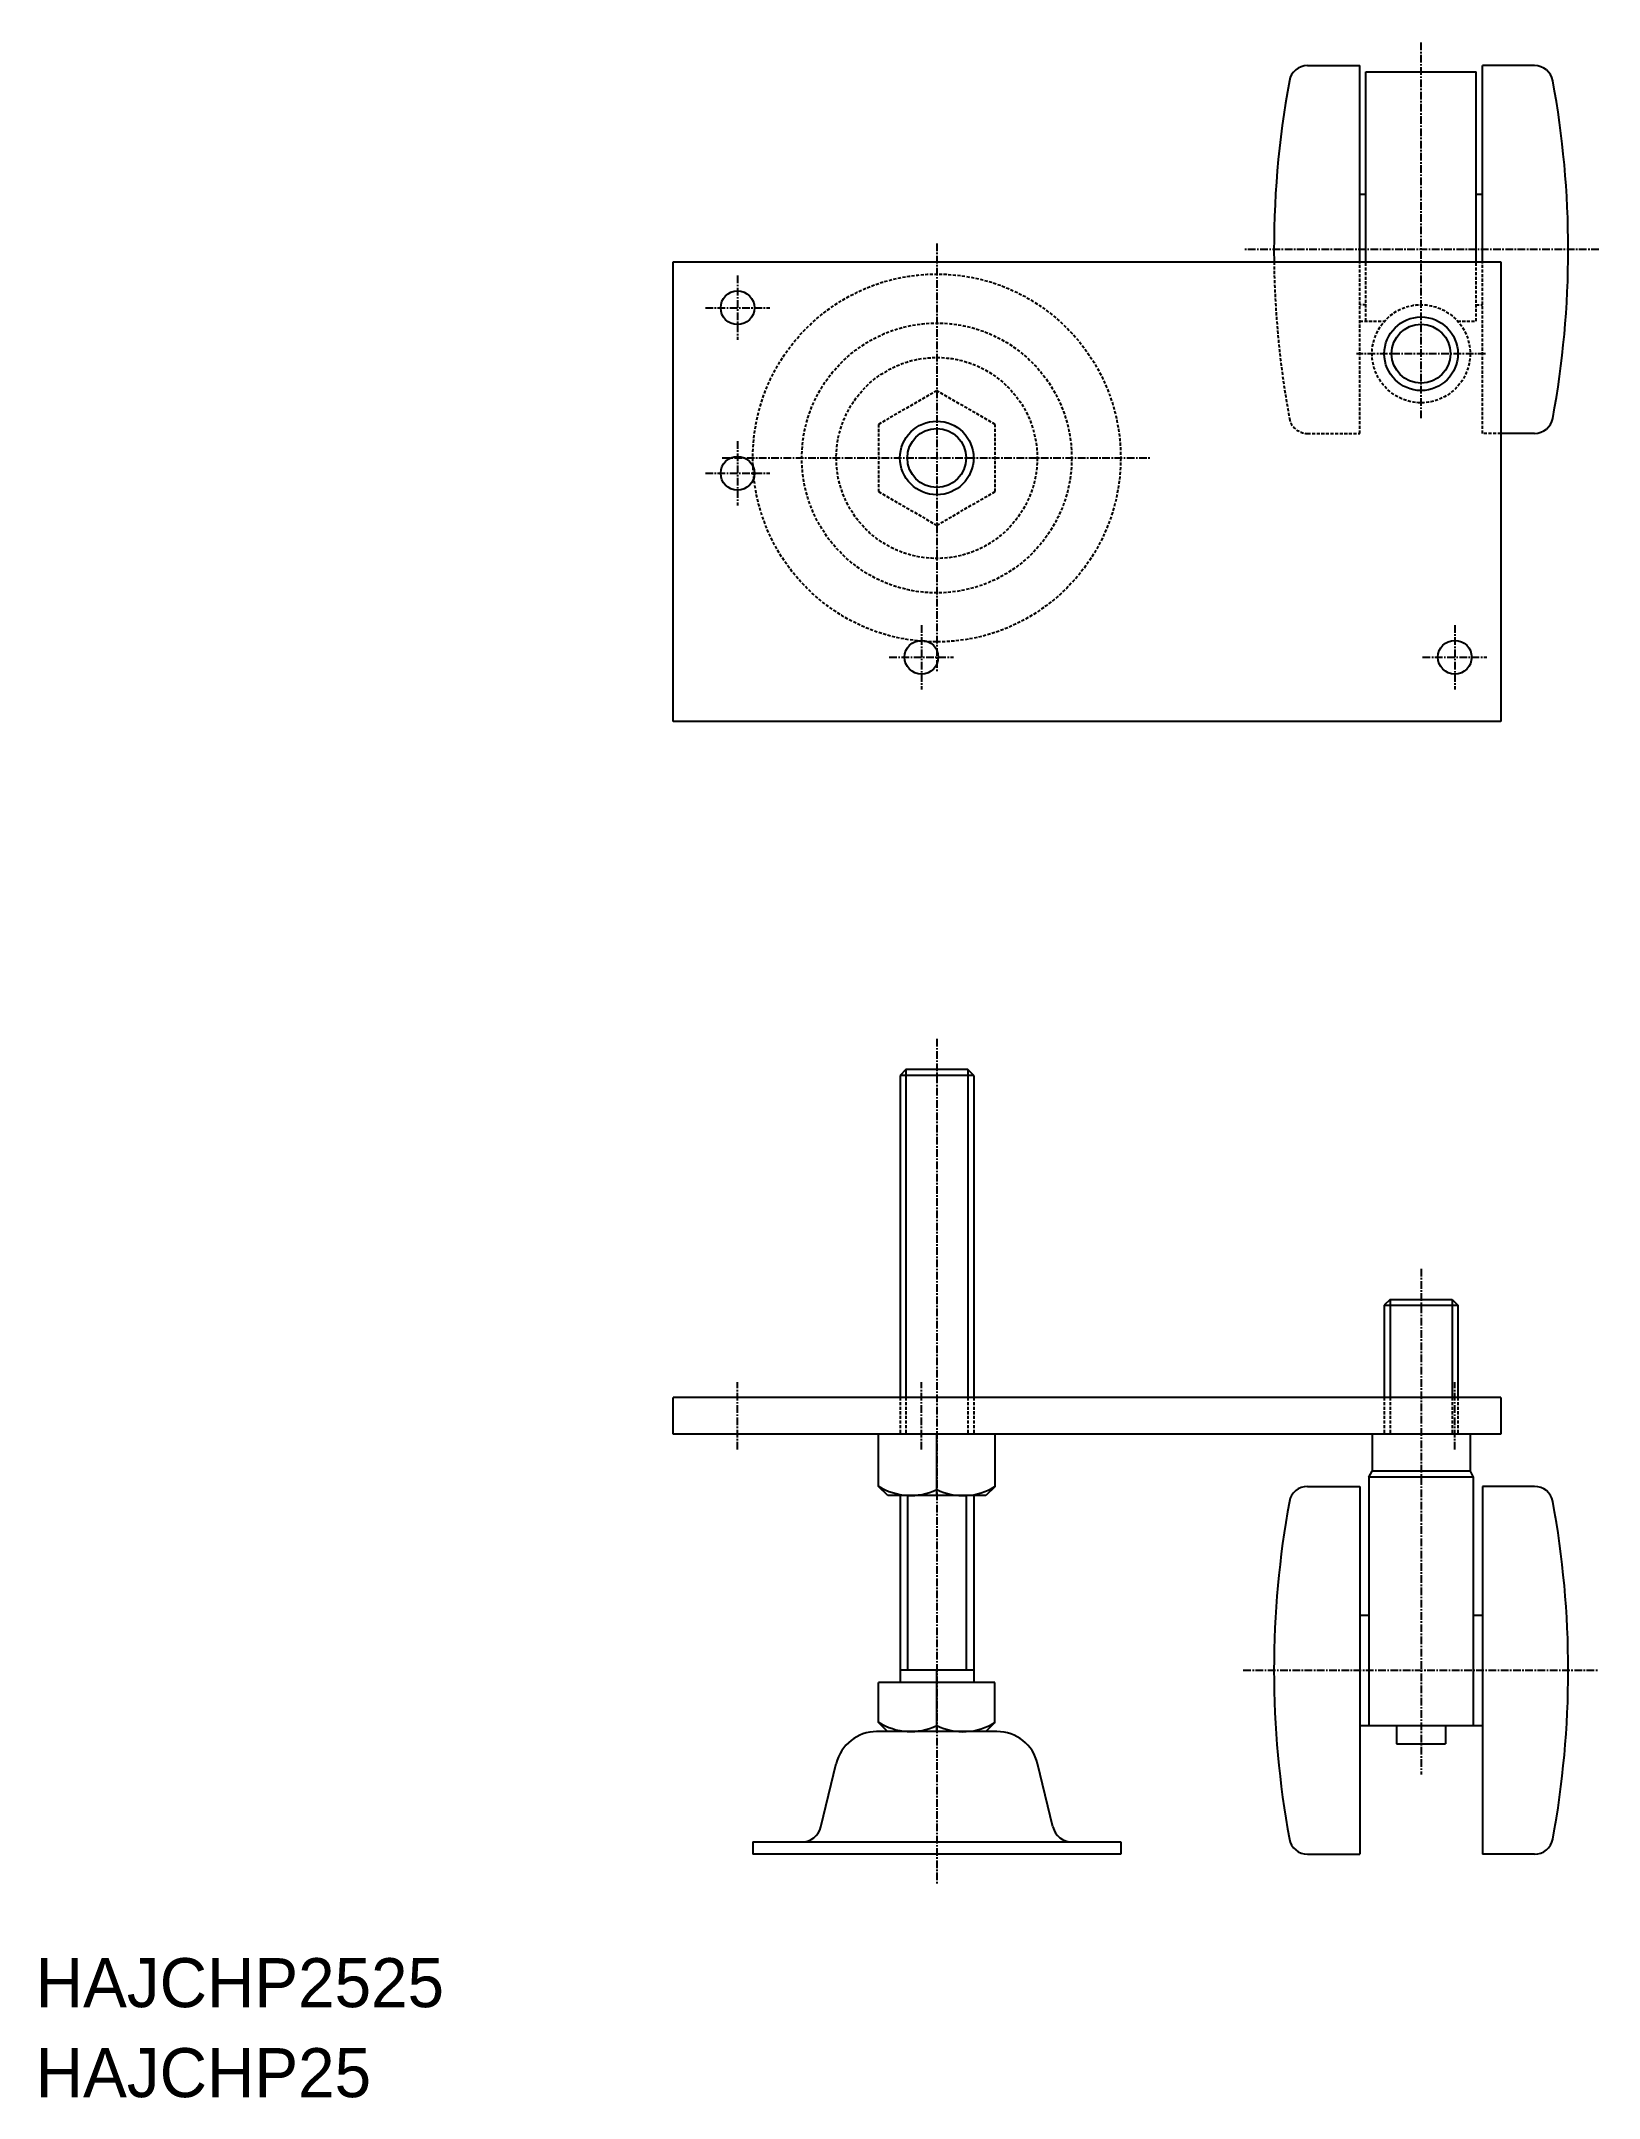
# Model space of a CAD drawing. Extents: x 1 to 255, y 0 to 335.
import ezdxf

# ---------------------------------------------------------------- set-up
doc = ezdxf.new("R2010")
doc.units = 0
doc.linetypes.add('CENTER', pattern=[2, 1.25, -0.25, 0.25, -0.25])
doc.linetypes.add('DASHED', pattern=[0.75, 0.5, -0.25])
doc.layers.get('0').update_dxf_attribs({"linetype": 'CONTINUOUS'})
doc.layers.add('CENTER', color=1, linetype='CENTER')

msp = doc.modelspace()

# ---------------------------------------------------------------- linework, layer by layer
at = {"color": 7, "linetype": 'CONTINUOUS'}
for p, q in [((207.44, 331.39), (215.97, 331.39)), ((215.97, 299.39), (215.97, 331.39)), ((216.97, 299.39), (216.97, 330.39)), ((216.97, 330.39), (234.97, 330.39)), ((234.97, 299.39), (234.97, 330.39)), ((235.97, 299.39), (235.97, 331.39)), ((244.49, 331.39), (235.97, 331.39)), ((216.97, 310.39), (215.97, 310.39)), ((235.97, 310.39), (234.97, 310.39)), ((103.97, 299.39), (238.97, 299.39)), ((103.97, 224.39), (103.97, 299.39)), ((238.97, 299.39), (238.97, 224.39)), ((244.49, 271.39), (238.97, 271.39)), ((103.97, 243.14), (103.97, 243.14)), ((238.97, 224.39), (103.97, 224.39)), ((141.94, 167.63), (140.99, 166.68)), ((140.99, 166.68), (140.99, 114.13)), ((152.99, 166.68), (140.99, 166.68)), ((152.05, 167.63), (141.94, 167.63)), ((152.99, 166.68), (152.05, 167.63)), ((152.99, 166.68), (152.99, 114.13)), ((220.91, 130.13), (219.97, 129.18)), ((219.97, 129.18), (219.97, 114.13)), ((219.97, 129.18), (231.97, 129.18)), ((220.91, 130.13), (231.02, 130.13)), ((231.02, 130.13), (231.97, 129.18)), ((231.97, 129.18), (231.97, 114.13)), ((238.97, 114.13), (103.97, 114.13)), ((103.97, 108.13), (103.97, 114.13)), ((238.97, 114.13), (238.97, 108.13)), ((238.97, 108.13), (103.97, 108.13)), ((137.47, 99.63), (137.47, 108.13)), ((146.97, 98.13), (146.97, 108.13)), ((156.47, 99.63), (156.47, 108.13)), ((217.97, 108.13), (217.97, 102.13)), ((233.97, 108.13), (233.97, 102.13)), ((217.47, 101.13), (217.97, 102.13)), ((217.47, 101.13), (217.47, 60.61)), ((234.47, 101.13), (217.47, 101.13)), ((233.97, 102.13), (217.97, 102.13)), ((233.97, 102.13), (234.47, 101.13)), ((234.47, 101.13), (234.47, 60.61)), ((138.97, 98.13), (137.47, 99.63)), ((154.97, 98.13), (138.97, 98.13)), ((140.99, 98.13), (140.99, 67.63)), ((152.99, 98.13), (152.99, 67.63)), ((156.47, 99.63), (154.97, 98.13)), ((207.44, 99.63), (215.97, 99.63)), ((215.97, 99.63), (215.97, 39.63)), ((235.97, 99.63), (235.97, 39.63)), ((244.49, 99.63), (235.97, 99.63)), ((215.97, 78.64), (217.47, 78.64)), ((234.47, 78.64), (235.97, 78.64)), ((156.46, 67.63), (137.46, 67.63)), ((137.46, 61.13), (137.46, 67.63)), ((152.99, 69.63), (140.99, 69.63)), ((146.96, 59.63), (146.96, 69.63)), ((156.46, 61.13), (156.46, 67.63)), ((138.96, 59.63), (137.46, 61.13)), ((156.46, 61.13), (154.96, 59.63)), ((215.97, 60.61), (235.97, 60.61)), ((221.97, 60.61), (221.97, 57.61)), ((229.97, 60.61), (229.97, 57.61)), ((156.77, 59.63), (137.15, 59.63)), ((221.97, 57.61), (229.97, 57.61)), ((128.07, 44.08), (130.57, 54.43)), ((165.92, 44.08), (163.41, 54.43)), ((116.99, 41.63), (176.99, 41.63)), ((116.99, 41.63), (116.99, 39.63)), ((176.99, 41.63), (176.99, 39.63)), ((176.99, 39.63), (116.99, 39.63)), ((207.44, 39.63), (215.97, 39.63)), ((244.49, 39.63), (235.97, 39.63))]:
    msp.add_line(p, q, dxfattribs=at)
at = {"color": 3, "linetype": 'DASHED'}
for p, q in [((215.97, 271.39), (215.97, 299.39)), ((216.97, 289.71), (216.97, 299.39)), ((234.97, 289.71), (234.97, 299.39)), ((235.97, 271.39), (235.97, 299.39)), ((216.97, 292.39), (215.97, 292.39)), ((234.97, 292.39), (235.97, 292.39)), ((215.97, 289.71), (220, 289.71)), ((231.94, 289.71), (234.97, 289.71)), ((146.97, 278.36), (137.47, 272.87)), ((156.47, 272.87), (146.97, 278.36)), ((137.47, 272.87), (137.47, 261.9)), ((156.47, 261.9), (156.47, 272.87)), ((207.44, 271.39), (215.97, 271.39)), ((238.97, 271.39), (235.97, 271.39)), ((137.47, 261.9), (146.97, 256.42)), ((146.97, 256.42), (156.47, 261.9)), ((140.99, 114.13), (140.99, 108.13)), ((141.94, 114.13), (141.94, 108.13)), ((152.05, 114.13), (152.05, 108.13)), ((152.99, 114.13), (152.99, 108.13)), ((219.97, 114.13), (219.97, 108.13)), ((220.91, 114.13), (220.91, 108.13)), ((231.02, 114.13), (231.02, 108.13)), ((231.97, 114.13), (231.97, 108.13))]:
    msp.add_line(p, q, dxfattribs=at)
at = {"color": 3, "linetype": 'CONTINUOUS'}
for p, q in [((141.94, 167.63), (141.94, 114.13)), ((152.05, 167.63), (152.05, 114.13)), ((220.91, 130.13), (220.91, 114.13)), ((231.02, 130.13), (231.02, 114.13)), ((142.17, 98.13), (142.17, 69.63)), ((151.77, 98.13), (151.77, 69.63))]:
    msp.add_line(p, q, dxfattribs=at)
at = {"color": 3, "linetype": 'DASHED'}
for centre, radius in [((146.97, 267.39), 30), ((225.97, 284.39), 8), ((146.97, 267.39), 22.01), ((146.97, 267.39), 16.39)]:
    msp.add_circle(centre, radius, dxfattribs=at)
at = {"color": 7, "linetype": 'CONTINUOUS'}
for centre, radius in [((114.47, 291.89), 2.75), ((225.97, 284.39), 6), ((146.97, 267.39), 6), ((114.47, 264.89), 2.75), ((144.47, 234.89), 2.75), ((231.47, 234.89), 2.75)]:
    msp.add_circle(centre, radius, dxfattribs=at)
at = {"color": 3, "linetype": 'CONTINUOUS'}
for centre in [(225.97, 284.39), (146.97, 267.39)]:
    msp.add_circle(centre, 4.8, dxfattribs=at)
at = {"color": 7, "linetype": 'CONTINUOUS'}
for centre, radius, start, end in [((353.47, 301.39), 151.5, 169.5243, 180.7564), ((207.44, 328.39), 3, 90, 169.5243), ((244.49, 328.39), 3, 10.4757, 90), ((98.47, 301.39), 151.5, 349.5243, 10.4757), ((244.49, 274.39), 3, 270, 349.5243), ((142.71, 107.88), 9.73, 237.4412, 295.9515), ((151.27, 107.85), 9.73, 243.7595, 302.2698), ((207.44, 96.63), 3, 90, 169.5243), ((244.49, 96.63), 3, 10.4757, 90), ((353.47, 69.63), 151.5, 169.5243, 190.4757), ((98.47, 69.63), 151.5, 349.5243, 10.4757), ((142.7, 69.38), 9.73, 237.4412, 295.9515), ((151.26, 69.35), 9.73, 243.7595, 302.2698), ((137.18, 52.83), 6.8, 89.9017, 166.3861), ((156.8, 52.83), 6.8, 13.6139, 90.0983), ((124.96, 44.83), 3.2, 270, 346.3861), ((169.03, 44.83), 3.2, 193.6139, 270), ((207.44, 42.63), 3, 190.4757, 270), ((244.49, 42.63), 3, 270, 349.5243)]:
    msp.add_arc(centre, radius, start, end, dxfattribs=at)
at = {"color": 3, "linetype": 'DASHED'}
for centre, radius, start, end in [((353.47, 301.39), 151.5, 180.7564, 190.4757), ((207.44, 274.39), 3, 190.4757, 270)]:
    msp.add_arc(centre, radius, start, end, dxfattribs=at)
at = {"layer": 'CENTER', "color": 1, "linetype": 'CENTER'}
for p, q in [((225.97, 273.89), (225.97, 335.39)), ((146.97, 302.39), (146.97, 232.39)), ((254.97, 301.39), (196.97, 301.39)), ((114.47, 297.14), (114.47, 286.64)), ((109.22, 291.89), (119.72, 291.89)), ((236.5, 284.39), (215.43, 284.39)), ((114.47, 270.14), (114.47, 259.64)), ((111.97, 267.39), (181.97, 267.39)), ((109.22, 264.89), (119.72, 264.89)), ((144.47, 240.14), (144.47, 229.64)), ((231.47, 240.14), (231.47, 229.64)), ((139.22, 234.89), (149.72, 234.89)), ((226.22, 234.89), (236.72, 234.89)), ((146.97, 172.63), (146.97, 34.63)), ((225.97, 135.13), (225.97, 52.61)), ((114.47, 105.63), (114.47, 116.63)), ((144.47, 105.63), (144.47, 116.63)), ((231.47, 105.63), (231.47, 116.63)), ((196.97, 69.63), (254.97, 69.63))]:
    msp.add_line(p, q, dxfattribs=at)

# ---------------------------------------------------------------- texts
at = {"color": 7, "linetype": 'CONTINUOUS'}
for s, p in [('HAJCHP2525', (0, 14.68)), ('HAJCHP25', (0, 0))]:
    msp.add_text(s, height=8, dxfattribs=at).set_placement(p)

doc.saveas('drawing.dxf')
